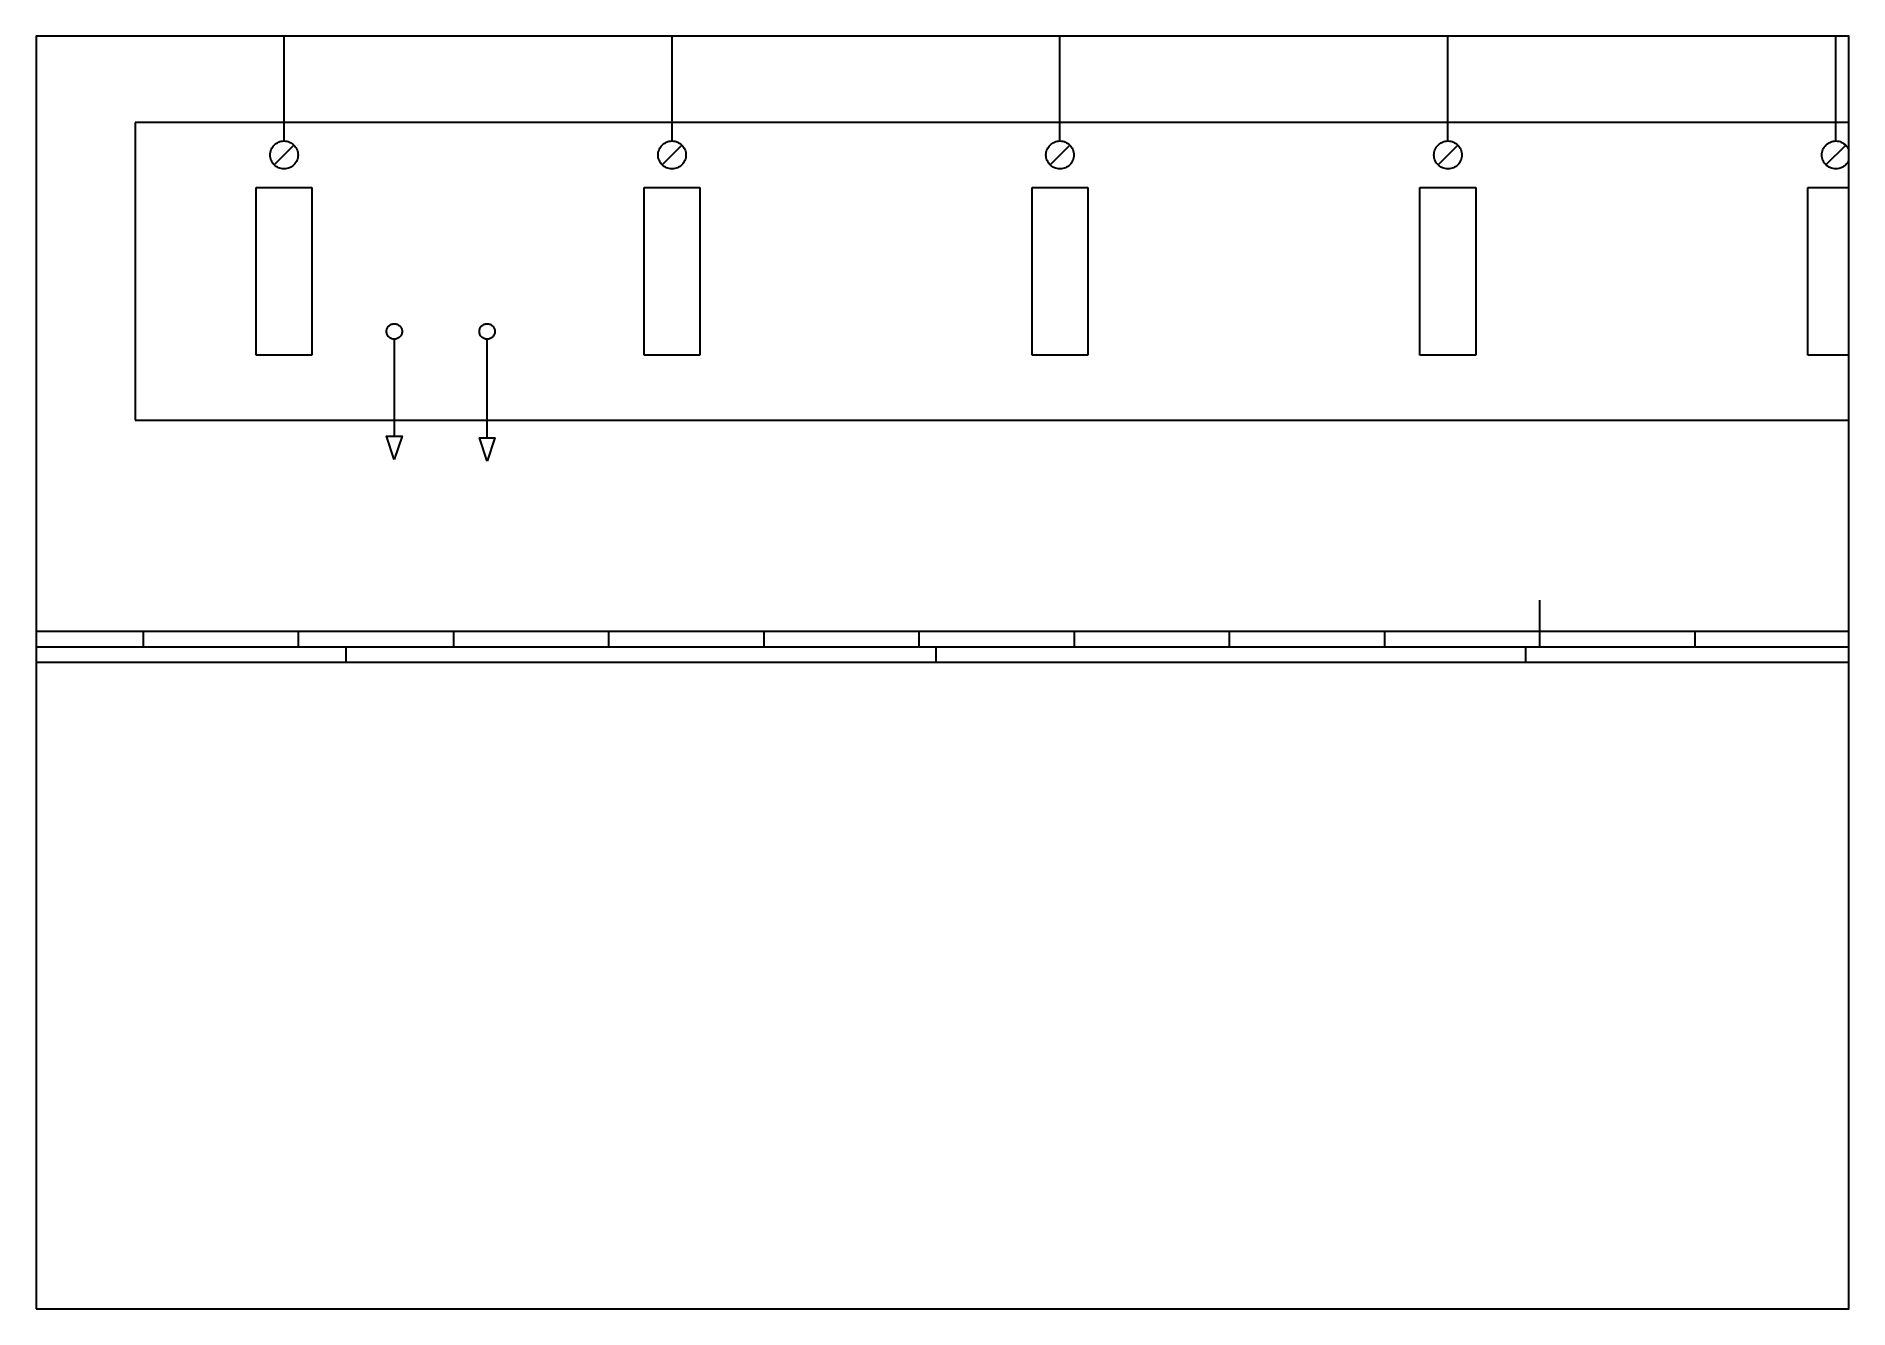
# Paper-space layout 'DIN A2 Title Block' of a CAD drawing. Header units: millimetres. Extents: x 5 to 589, y 5 to 415.
# The model-space entities are those that its viewports show. They can reach past a viewport. Long polylines and large blocks are cut down to what shows.
import ezdxf
from ezdxf.enums import TextEntityAlignment as Align

# ---------------------------------------------------------------- set-up
doc = ezdxf.new("R2010")
doc.units = ezdxf.units.MM
doc.header["$LTSCALE"] = 8
for name, color, linetype in [('035', 5, 'Continuous'), ('07', 7, 'Continuous'), ('MISC', 2, 'Continuous'), ('RED_2.5mm^2', 1, 'Continuous'), ('SYMS', 7, 'Continuous'), ('TAGS', 51, 'Continuous'), ('TERMS', 4, 'Continuous'), ('XREF', 7, 'Continuous')]:
    doc.layers.add(name, color=color, linetype=linetype)
doc.styles.add('ISO Proportional', font='isocp.shx')
doc.styles.add('WD_IEC', font='ISOCP2.shx', dxfattribs={"width": 0.9, "height": 4})

# ---------------------------------------------------------------- blocks, each defined once
blk = doc.blocks.new('IEC_border_a0')
at = {"layer": '035', "color": 0}
for p, q in [((144.5, 10), (144.5, 5)), ((194.5, 10), (194.5, 5)), ((244.5, 10), (244.5, 5)), ((294.5, 10), (294.5, 5)), ((344.5, 10), (344.5, 5)), ((394.5, 10), (394.5, 5)), ((444.5, 10), (444.5, 5)), ((494.5, 10), (494.5, 5)), ((544.5, 10), (544.5, 5)), ((594.5, 10), (594.5, 5)), ((644.5, 10), (644.5, 5)), ((694.5, 10), (694.5, 5)), ((0, 0), (1189, 0)), ((210, 0), (210, 5)), ((400, 0), (400, 5)), ((590, 0), (590, 5))]:
    blk.add_line(p, q, dxfattribs=at)
blk.add_lwpolyline([(10, 10), (1179, 10), (1179, 831), (10, 831)], close=True, dxfattribs=at)
at = {"layer": '07', "color": 0}
blk.add_line((594.5, 20), (594.5, 10), dxfattribs=at)
blk.add_lwpolyline([(5, 5), (1184, 5), (1184, 836), (5, 836)], close=True, dxfattribs=at)
at = {"layer": '035', "color": 0, "style": 'ISO Proportional'}
for s, p in [('3', (118.18, 5.5)), ('4', (167.88, 5.5)), ('5', (218.34, 5.5)), ('6', (268.19, 5.5)), ('7', (318.17, 5.5)), ('8', (368.42, 5.5)), ('9', (418.46, 5.5)), ('10', (467.72, 5.5)), ('11', (517.49, 5.5)), ('12', (567.49, 5.5)), ('13', (618.42, 5.5)), ('14', (668.46, 5.5))]:
    blk.add_text(s, height=3.5, dxfattribs=at).set_placement(p)
blk = doc.blocks.new('VT0_02')
blk.add_circle((0, 0), 1.25)
at = {"style": 'WD_IEC'}
blk.add_attdef('TAG1', text='', height=2.5, dxfattribs=at).set_placement((-0.5, 1.75), align=Align.RIGHT)
at = {"style": 'WD_IEC', "flags": 1}
for tag, p in [('X4TERM01', (-1.25, 0)), ('X2TERM01', (0, 1.25)), ('X1TERM01', (1.25, 0)), ('X8TERM01', (0, -1.25))]:
    blk.add_attdef(tag, p, '', height=0.32, dxfattribs=at)
blk = doc.blocks.new('PLCIO_1346')
at = {"layer": 'SYMS'}
for p, q in [((-48, 48), (-48, -48)), ((911, 48), (-48, 48)), ((-3.18, 34.32), (3.18, 40.68)), ((121.82, 34.32), (128.18, 40.68)), ((246.82, 34.32), (253.18, 40.68)), ((371.82, 34.32), (378.18, 40.68)), ((496.82, 34.32), (503.18, 40.68)), ((-9, -27), (-9, 27)), ((-9, 27), (9, 27)), ((9, 27), (9, -27)), ((116, -27), (116, 27)), ((116, 27), (134, 27)), ((134, 27), (134, -27)), ((241, -27), (241, 27)), ((241, 27), (259, 27)), ((259, 27), (259, -27)), ((366, -27), (366, 27)), ((366, 27), (384, 27)), ((384, 27), (384, -27)), ((491, -27), (491, 27)), ((491, 27), (509, 27)), ((9, -27), (-9, -27)), ((134, -27), (116, -27)), ((259, -27), (241, -27)), ((384, -27), (366, -27)), ((509, -27), (491, -27)), ((-48, -48), (911, -48))]:
    blk.add_line(p, q, dxfattribs=at)
for centre in [(0, 37.5), (125, 37.5), (250, 37.5), (375, 37.5), (500, 37.5)]:
    blk.add_circle(centre, 4.5, dxfattribs=at)
at = {"layer": 'SYMS', "style": 'WD_IEC', "width": 0.9}
for tag, p in [('TERMDESC02', (131.25, 60)), ('TERMDESC03', (256.25, 60)), ('TERMDESC04', (381.25, 60)), ('TERMDESC05', (506.25, 60)), ('TERMDESC06', (631.25, 60)), ('TERMDESC07', (756.25, 60)), ('TERMDESC08', (881.25, 60)), ('TERMDESC01', (6.25, 60))]:
    blk.add_attdef(tag, text='', height=12, rotation=90, dxfattribs=at).set_placement(p, align=Align.TOP_LEFT)
at = {"layer": 'SYMS', "style": 'WD_IEC', "width": 0.9, "flags": 1}
for tag, p in [('X2TERM01', (0, 42)), ('X2TERM02', (125, 42)), ('X2TERM03', (250, 42)), ('X2TERM04', (375, 42)), ('X2TERM05', (500, 42)), ('X2TERM06', (625, 42)), ('X2TERM07', (750, 42)), ('X2TERM08', (875, 42))]:
    blk.add_attdef(tag, text='', height=1.92, rotation=90, dxfattribs=at).set_placement(p, align=Align.RIGHT)
at = {"layer": 'SYMS', "style": 'WD_IEC', "width": 0.9}
for tag, p in [('TERM02', (140, 42)), ('TERM03', (265, 42)), ('TERM04', (390, 42)), ('TERM05', (515, 42)), ('TERM06', (640, 42)), ('TERM07', (765, 42)), ('TERM08', (890, 42)), ('TERM01', (15, 42))]:
    blk.add_attdef(tag, text='', height=12, rotation=90, dxfattribs=at).set_placement(p, align=Align.TOP_RIGHT)
at = {"layer": 'SYMS', "style": 'WD_IEC'}
for tag, width, p in [('LINE2', 0.9, (-69, 0)), ('DESC', 0.9, (-50.84, 0)), ('INST', 0.8, (-159, 0)), ('MFG', 0.8, (-123, 0)), ('CAT', 0.8, (-105, 0)), ('LINE1', 0.9, (-87, 0)), ('TAG', 0.9, (-30.87, 0)), ('LOC', 0.8, (-141, 0))]:
    blk.add_attdef(tag, text='', height=15, rotation=90, dxfattribs=dict(at, width=width)).set_placement(p, align=Align.CENTER)
at = {"layer": 'SYMS', "style": 'WD_IEC', "width": 0.7}
for tag, p in [('TAGA02', (125, 0)), ('TAGA04', (375, 0)), ('TAGA05', (500, 0)), ('TAGA06', (625, 0)), ('TAGA08', (875, 0)), ('TAGA01', (0, 0)), ('TAGA03', (250, 0)), ('TAGA07', (750, 0))]:
    blk.add_attdef(tag, text='', height=12, rotation=90, dxfattribs=at).set_placement(p, align=Align.MIDDLE_CENTER)
at = {"layer": 'SYMS', "linetype": 'Continuous', "style": 'WD_IEC', "width": 0.9, "flags": 9}
blk.add_attdef('ASSYCODE', text='', height=1.92, rotation=90, dxfattribs=at).set_placement((-102.85, -22.08), align=Align.CENTER)
at = {"layer": 'SYMS', "style": 'WD_IEC', "width": 0.9}
for tag, p in [('DESCA01', (-9, -111)), ('DESCB01', (9, -111)), ('DESCC01', (27, -111)), ('DESCD01', (45, -111)), ('DESCE01', (63, -111)), ('DESCA02', (116, -111)), ('DESCB02', (134, -111)), ('DESCC02', (152, -111)), ('DESCD02', (170, -111)), ('DESCE02', (188, -111)), ('DESCA03', (241, -111)), ('DESCB03', (259, -111)), ('DESCC03', (277, -111)), ('DESCD03', (295, -111)), ('DESCE03', (313, -111)), ('DESCA04', (366, -111)), ('DESCB04', (384, -111)), ('DESCC04', (402, -111)), ('DESCD04', (420, -111)), ('DESCE04', (438, -111)), ('DESCA05', (491, -111)), ('DESCB05', (509, -111)), ('DESCC05', (527, -111)), ('DESCD05', (545, -111)), ('DESCE05', (563, -111)), ('DESCA06', (616, -111)), ('DESCB06', (634, -111)), ('DESCC06', (652, -111)), ('DESCD06', (670, -111)), ('DESCE06', (688, -111)), ('DESCA07', (741, -111)), ('DESCB07', (759, -111)), ('DESCC07', (777, -111)), ('DESCD07', (795, -111)), ('DESCE07', (813, -111)), ('DESCA08', (866, -111)), ('DESCB08', (884, -111)), ('DESCC08', (902, -111)), ('DESCD08', (920, -111)), ('DESCE08', (938, -111))]:
    blk.add_attdef(tag, text='', height=15, rotation=90, dxfattribs=at).set_placement(p, align=Align.RIGHT)
blk = doc.blocks.new('HA1S4')
blk.add_lwpolyline([(0, -3.75), (-1.25, 0), (1.25, 0)], close=True)
at = {"style": 'WD_IEC', "flags": 8}
blk.add_attdef('WIRENO', (-1, 1.25), '', height=2.5, rotation=90, dxfattribs=at)
at = {"style": 'WD_IEC'}
blk.add_attdef('DESC1', text='', height=2.5, rotation=90, dxfattribs=at).set_placement((1, 1.25), align=Align.TOP_LEFT)
at = {"style": 'WD_IEC', "flags": 1}
blk.add_attdef('X2TERM01', (0, 0), '', height=0.32, dxfattribs=at)
blk.add_attdef('SIGCODE', text='', height=1, dxfattribs=at).set_placement((-2.5, -3.2), align=Align.RIGHT)
at = {"style": 'WD_IEC'}
blk.add_attdef('XREF', text='', height=2.5, rotation=90, dxfattribs=at).set_placement((0, -5), align=Align.MIDDLE_RIGHT)

msp = doc.modelspace()

# ---------------------------------------------------------------- linework, layer by layer
at = {"layer": 'RED_2.5mm^2', "color": 0}
for p, q in [((84.85, 381.25), (84.85, 444.52)), ((209.85, 381.25), (209.85, 444.52)), ((334.85, 381.25), (334.85, 444.52)), ((459.85, 381.25), (459.85, 444.52)), ((584.85, 381.25), (584.85, 444.52)), ((120.37, 317.39), (120.37, 286.14)), ((150.27, 285.56), (150.27, 317.39))]:
    msp.add_line(p, q, dxfattribs=at)

# ---------------------------------------------------------------- block references
msp.add_blockref('IEC_border_a0', (-105.09, 213.3))
at = {"layer": 'SYMS', "color": 0}
ref = msp.add_blockref('PLCIO_1346', (84.85, 339.25), dxfattribs=at)
ref.add_attrib('TERM01', 'X10', dxfattribs={"layer": 'TERMS', "height": 12, "rotation": 90, "style": 'WD_IEC', "width": 0.9}).set_placement((99.85, 381.25), align=Align.TOP_RIGHT)
ref.add_attrib('TAGA01', 'IN10', dxfattribs={"layer": 'TAGS', "height": 12, "rotation": 90, "style": 'WD_IEC', "width": 0.7}).set_placement((84.85, 339.25), align=Align.MIDDLE_CENTER)
ref.add_attrib('TAG', '-PLC2', dxfattribs={"layer": 'TAGS', "height": 15, "rotation": 90, "style": 'WD_IEC', "width": 0.9}).set_placement((53.99, 339.25), align=Align.CENTER)
ref.add_attrib('CAT', 'DVP 28SS2', dxfattribs={"layer": 'MISC', "height": 15, "rotation": 90, "style": 'WD_IEC', "width": 0.8}).set_placement((13.27, 340.77), align=Align.CENTER)
ref.add_attrib('TERM02', 'X11', dxfattribs={"layer": 'TERMS', "height": 12, "rotation": 90, "style": 'WD_IEC', "width": 0.9}).set_placement((224.85, 381.25), align=Align.TOP_RIGHT)
ref.add_attrib('TAGA02', 'IN11', dxfattribs={"layer": 'TAGS', "height": 12, "rotation": 90, "style": 'WD_IEC', "width": 0.7}).set_placement((209.85, 339.25), align=Align.MIDDLE_CENTER)
ref.add_attrib('TERM03', 'X12', dxfattribs={"layer": 'TERMS', "height": 12, "rotation": 90, "style": 'WD_IEC', "width": 0.9}).set_placement((349.85, 381.25), align=Align.TOP_RIGHT)
ref.add_attrib('TAGA03', 'IN12', dxfattribs={"layer": 'TAGS', "height": 12, "rotation": 90, "style": 'WD_IEC', "width": 0.7}).set_placement((334.85, 339.25), align=Align.MIDDLE_CENTER)
ref.add_attrib('TERM04', 'X13', dxfattribs={"layer": 'TERMS', "height": 12, "rotation": 90, "style": 'WD_IEC', "width": 0.9}).set_placement((474.85, 381.25), align=Align.TOP_RIGHT)
ref.add_attrib('TAGA04', 'IN13', dxfattribs={"layer": 'TAGS', "height": 12, "rotation": 90, "style": 'WD_IEC', "width": 0.7}).set_placement((459.85, 339.25), align=Align.MIDDLE_CENTER)
ref.add_attrib('TAGA05', 'IN14', dxfattribs={"layer": 'TAGS', "height": 12, "rotation": 90, "style": 'WD_IEC', "width": 0.7}).set_placement((584.85, 339.25), align=Align.MIDDLE_CENTER)
at = {"layer": 'SYMS', "color": 0, "xscale": 2, "yscale": 2, "zscale": 2}
for p in [(120.37, 319.89), (150.27, 319.89)]:
    msp.add_blockref('VT0_02', p, dxfattribs=at)
at = {"layer": 'SYMS'}
ref = msp.add_blockref('HA1S4', (120.37, 286.14), dxfattribs=dict(at, xscale=2, yscale=2, zscale=2))
ref.add_attrib('XREF', '03.9', dxfattribs={"layer": 'XREF', "height": 7.5, "rotation": 90, "style": 'WD_IEC'}).set_placement((120.37, 276.14), align=Align.MIDDLE_RIGHT)
ref = msp.add_blockref('HA1S4', (150.27, 285.56), dxfattribs=dict(at, xscale=2, yscale=2, zscale=2))
ref.add_attrib('XREF', '03.9', dxfattribs={"layer": 'XREF', "height": 7.5, "rotation": 90, "style": 'WD_IEC'}).set_placement((150.27, 275.56), align=Align.MIDDLE_RIGHT)

# ---------------------------------------------------------------- texts
at = {"color": 0, "attachment_point": 1}
for s, width, gutter_width, heights, insert, char_height in [('\\pxqc;{\\f@Arial Unicode MS|b0|i0|c0|p34;\\P\\pq*;  RS485}', 152.0004, 90.22, [122.17], (104.49, 362.66), 10), ('\\W1;{\\fArial|b0|i0|c0|p34;  +}', 4.287, 12.5, [0], (118.33, 343.37), 7)]:
    msp.add_mtext_dynamic_manual_height_columns(s, width=width, gutter_width=gutter_width, heights=heights, dxfattribs=dict(at, insert=insert, char_height=char_height))
at = {"insert": (489.41, 267.08), "char_height": 23, "attachment_point": 1}
msp.add_mtext_dynamic_manual_height_columns('DVP28SS211R', width=222.0351, gutter_width=1, heights=[0], dxfattribs=at)

psp = doc.layouts.new('DIN A2 Title Block')

# ---------------------------------------------------------------- linework, layer by layer
psp.add_lwpolyline([(4.99, 4.93), (588.99, 4.93), (588.99, 4.93), (588.99, 4.93), (588.99, 414.93), (4.99, 414.93)], close=True)

# ---------------------------------------------------------------- viewports
at = {"layer": '0'}
vp = psp.add_viewport(center=(296.99, 209.93), size=(584, 410), view_center_point=(297, 210), view_height=410, dxfattribs=at)
vp.dxf.flags = 0x10000  # cut along an outline
vp.dxf.clipping_boundary_handle = psp.add_lwpolyline([(4.99, 4.93), (588.99, 4.93), (588.99, 4.93), (588.99, 4.93), (588.99, 414.93), (4.99, 414.93)], format="xyb", close=True, dxfattribs={"invisible": 1}).dxf.handle

doc.saveas('drawing.dxf')
